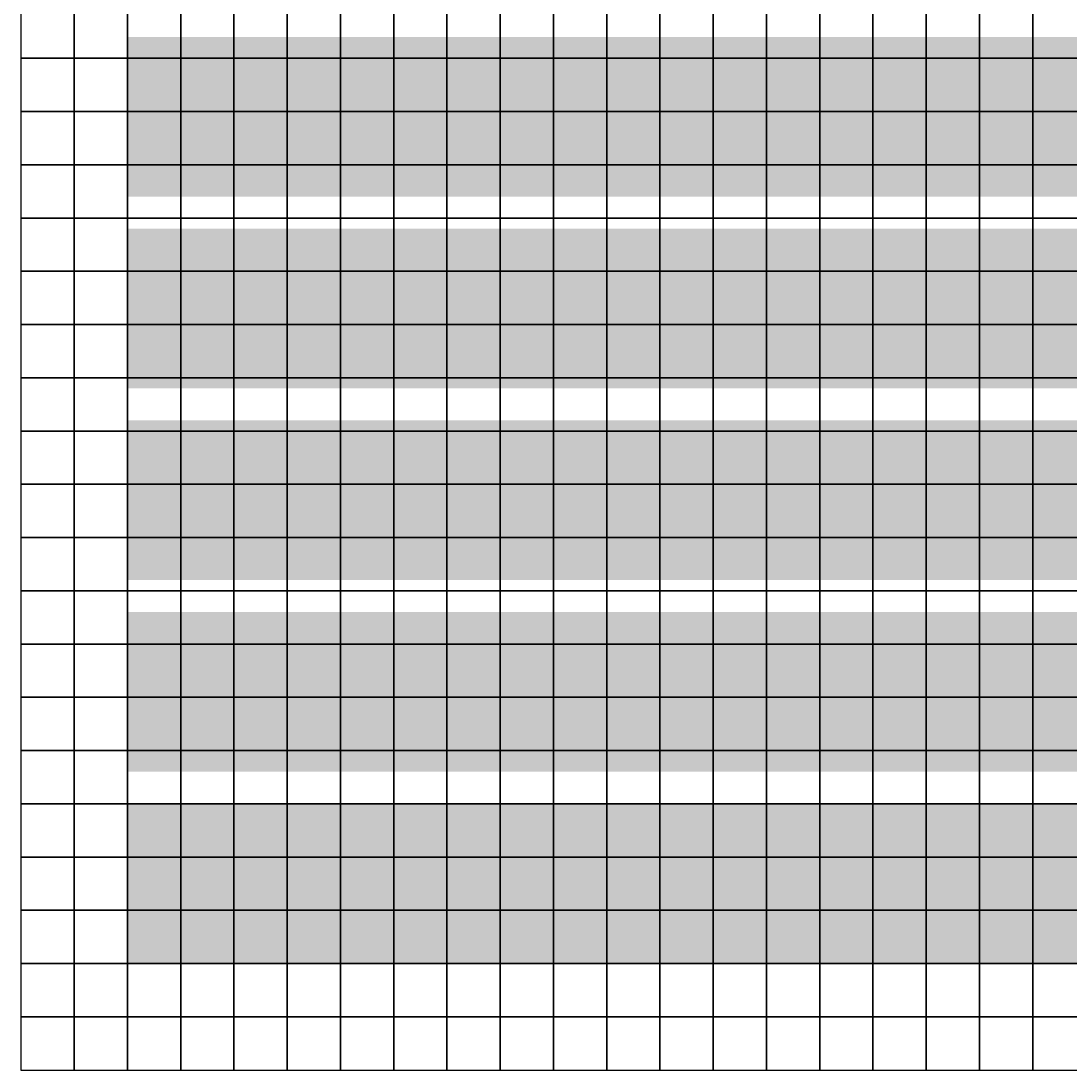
# Model space of a CAD drawing. Header units: metres. Extents: x 0 to 400, y 0 to 400.
# Drawn here: x 0 to 197, y 0 to 197 of the extents above; entities that cross this region are included whole.
import ezdxf

# ---------------------------------------------------------------- set-up
doc = ezdxf.new("R2010")
doc.units = ezdxf.units.M

msp = doc.modelspace()

# ---------------------------------------------------------------- linework, layer by layer
at = {"layer": 'F0', "color": 1}
for points in [[(38, 164), (68, 164), (38, 194), (68, 194)], [(164, 164), (194, 164), (164, 194), (194, 194)], [(128, 128), (158, 128), (128, 158), (158, 158)], [(92, 92), (122, 92), (92, 122), (122, 122)], [(56, 56), (86, 56), (56, 86), (86, 86)], [(182, 56), (212, 56), (182, 86), (212, 86)], [(20, 20), (50, 20), (20, 50), (50, 50)], [(146, 20), (176, 20), (146, 50), (176, 50)]]:
    msp.add_solid(points, dxfattribs=at)
at = {"layer": 'F1', "color": 2}
for points in [[(128, 164), (158, 164), (128, 194), (158, 194)], [(92, 128), (122, 128), (92, 158), (122, 158)], [(56, 92), (86, 92), (56, 122), (86, 122)], [(182, 92), (212, 92), (182, 122), (212, 122)], [(20, 56), (50, 56), (20, 86), (50, 86)], [(146, 56), (176, 56), (146, 86), (176, 86)], [(110, 20), (140, 20), (110, 50), (140, 50)]]:
    msp.add_solid(points, dxfattribs=at)
at = {"layer": 'F2', "color": 3}
for points in [[(92, 164), (122, 164), (92, 194), (122, 194)], [(56, 128), (86, 128), (56, 158), (86, 158)], [(182, 128), (212, 128), (182, 158), (212, 158)], [(20, 92), (50, 92), (20, 122), (50, 122)], [(146, 92), (176, 92), (146, 122), (176, 122)], [(110, 56), (140, 56), (110, 86), (140, 86)], [(74, 20), (104, 20), (74, 50), (104, 50)]]:
    msp.add_solid(points, dxfattribs=at)
at = {"layer": 'F3', "color": 4}
for points in [[(56, 164), (86, 164), (56, 194), (86, 194)], [(182, 164), (212, 164), (182, 194), (212, 194)], [(20, 128), (50, 128), (20, 158), (50, 158)], [(146, 128), (176, 128), (146, 158), (176, 158)], [(110, 92), (140, 92), (110, 122), (140, 122)], [(74, 56), (104, 56), (74, 86), (104, 86)], [(38, 20), (68, 20), (38, 50), (68, 50)], [(164, 20), (194, 20), (164, 50), (194, 50)]]:
    msp.add_solid(points, dxfattribs=at)
at = {"layer": 'F4', "color": 5}
for points in [[(20, 164), (50, 164), (20, 194), (50, 194)], [(146, 164), (176, 164), (146, 194), (176, 194)], [(110, 128), (140, 128), (110, 158), (140, 158)], [(74, 92), (104, 92), (74, 122), (104, 122)], [(38, 56), (68, 56), (38, 86), (68, 86)], [(164, 56), (194, 56), (164, 86), (194, 86)], [(128, 20), (158, 20), (128, 50), (158, 50)]]:
    msp.add_solid(points, dxfattribs=at)
at = {"layer": 'F5', "color": 6}
for points in [[(110, 164), (140, 164), (110, 194), (140, 194)], [(74, 128), (104, 128), (74, 158), (104, 158)], [(38, 92), (68, 92), (38, 122), (68, 122)], [(164, 92), (194, 92), (164, 122), (194, 122)], [(128, 56), (158, 56), (128, 86), (158, 86)], [(92, 20), (122, 20), (92, 50), (122, 50)]]:
    msp.add_solid(points, dxfattribs=at)
at = {"layer": 'F6', "color": 7}
for points in [[(74, 164), (104, 164), (74, 194), (104, 194)], [(38, 128), (68, 128), (38, 158), (68, 158)], [(164, 128), (194, 128), (164, 158), (194, 158)], [(128, 92), (158, 92), (128, 122), (158, 122)], [(92, 56), (122, 56), (92, 86), (122, 86)], [(56, 20), (86, 20), (56, 50), (86, 50)], [(182, 20), (212, 20), (182, 50), (212, 50)]]:
    msp.add_solid(points, dxfattribs=at)
at = {"layer": 'SURF'}
for points in [[(0, 190, 0.02), (10, 190, 0.04), (10, 200, 0.04), (0, 200, 0.02)], [(10, 190, 0.04), (20, 190, 0.09), (20, 200, 0.09), (10, 200, 0.04)], [(20, 190, 0.09), (30, 190, 0.18), (30, 200, 0.19), (20, 200, 0.09)], [(30, 190, 0.18), (40, 190, 0.35), (40, 200, 0.36), (30, 200, 0.19)], [(40, 190, 0.35), (50, 190, 0.65), (50, 200, 0.67), (40, 200, 0.36)], [(50, 190, 0.65), (60, 190, 1.17), (60, 200, 1.19), (50, 200, 0.67)], [(60, 190, 1.17), (70, 190, 2), (70, 200, 2.04), (60, 200, 1.19)], [(70, 190, 2), (80, 190, 3.3), (80, 200, 3.37), (70, 200, 2.04)], [(80, 190, 3.3), (90, 190, 5.23), (90, 200, 5.34), (80, 200, 3.37)], [(90, 190, 5.23), (100, 190, 7.96), (100, 200, 8.12), (90, 200, 5.34)], [(100, 190, 7.96), (110, 190, 11.64), (110, 200, 11.87), (100, 200, 8.12)], [(110, 190, 11.64), (120, 190, 16.35), (120, 200, 16.68), (110, 200, 11.87)], [(120, 190, 16.35), (130, 190, 22.07), (130, 200, 22.52), (120, 200, 16.68)], [(130, 190, 22.07), (140, 190, 28.63), (140, 200, 29.21), (130, 200, 22.52)], [(140, 190, 28.63), (150, 190, 35.67), (150, 200, 36.39), (140, 200, 29.21)], [(150, 190, 35.67), (160, 190, 42.71), (160, 200, 43.57), (150, 200, 36.39)], [(160, 190, 42.71), (170, 190, 49.12), (170, 200, 50.12), (160, 200, 43.57)], [(170, 190, 49.12), (180, 190, 54.29), (180, 200, 55.39), (170, 200, 50.12)], [(180, 190, 54.29), (190, 190, 57.65), (190, 200, 58.81), (180, 200, 55.39)], [(190, 190, 57.65), (200, 190, 58.81), (200, 200, 60), (190, 200, 58.81)], [(0, 180, 0.02), (10, 180, 0.04), (10, 190, 0.04), (0, 190, 0.02)], [(10, 180, 0.04), (20, 180, 0.08), (20, 190, 0.09), (10, 190, 0.04)], [(20, 180, 0.08), (30, 180, 0.17), (30, 190, 0.18), (20, 190, 0.09)], [(30, 180, 0.17), (40, 180, 0.33), (40, 190, 0.35), (30, 190, 0.18)], [(40, 180, 0.33), (50, 180, 0.62), (50, 190, 0.65), (40, 190, 0.35)], [(50, 180, 0.62), (60, 180, 1.1), (60, 190, 1.17), (50, 190, 0.65)], [(60, 180, 1.1), (70, 180, 1.89), (70, 190, 2), (60, 190, 1.17)], [(70, 180, 1.89), (80, 180, 3.11), (80, 190, 3.3), (70, 190, 2)], [(80, 180, 3.11), (90, 180, 4.93), (90, 190, 5.23), (80, 190, 3.3)], [(90, 180, 4.93), (100, 180, 7.5), (100, 190, 7.96), (90, 190, 5.23)], [(100, 180, 7.5), (110, 180, 10.96), (110, 190, 11.64), (100, 190, 7.96)], [(110, 180, 10.96), (120, 180, 15.4), (120, 190, 16.35), (110, 190, 11.64)], [(120, 180, 15.4), (130, 180, 20.79), (130, 190, 22.07), (120, 190, 16.35)], [(130, 180, 20.79), (140, 180, 26.96), (140, 190, 28.63), (130, 190, 22.07)], [(140, 180, 26.96), (150, 180, 33.59), (150, 190, 35.67), (140, 190, 28.63)], [(150, 180, 33.59), (160, 180, 40.22), (160, 190, 42.71), (150, 190, 35.67)], [(160, 180, 40.22), (170, 180, 46.26), (170, 190, 49.12), (160, 190, 42.71)], [(170, 180, 46.26), (180, 180, 51.13), (180, 190, 54.29), (170, 190, 49.12)], [(180, 180, 51.13), (190, 180, 54.29), (190, 190, 57.65), (180, 190, 54.29)], [(190, 180, 54.29), (200, 180, 55.39), (200, 190, 58.81), (190, 190, 57.65)], [(0, 170, 0.02), (10, 170, 0.04), (10, 180, 0.04), (0, 180, 0.02)], [(10, 170, 0.04), (20, 170, 0.08), (20, 180, 0.08), (10, 180, 0.04)], [(20, 170, 0.08), (30, 170, 0.15), (30, 180, 0.17), (20, 180, 0.08)], [(30, 170, 0.15), (40, 170, 0.3), (40, 180, 0.33), (30, 180, 0.17)], [(40, 170, 0.3), (50, 170, 0.56), (50, 180, 0.62), (40, 180, 0.33)], [(50, 170, 0.56), (60, 170, 0.99), (60, 180, 1.1), (50, 180, 0.62)], [(60, 170, 0.99), (70, 170, 1.71), (70, 180, 1.89), (60, 180, 1.1)], [(70, 170, 1.71), (80, 170, 2.81), (80, 180, 3.11), (70, 180, 1.89)], [(80, 170, 2.81), (90, 170, 4.46), (90, 180, 4.93), (80, 180, 3.11)], [(90, 170, 4.46), (100, 170, 6.78), (100, 180, 7.5), (90, 180, 4.93)], [(100, 170, 6.78), (110, 170, 9.92), (110, 180, 10.96), (100, 180, 7.5)], [(110, 170, 9.92), (120, 170, 13.93), (120, 180, 15.4), (110, 180, 10.96)], [(120, 170, 13.93), (130, 170, 18.81), (130, 180, 20.79), (120, 180, 15.4)], [(130, 170, 18.81), (140, 170, 24.39), (140, 180, 26.96), (130, 180, 20.79)], [(140, 170, 24.39), (150, 170, 30.4), (150, 180, 33.59), (140, 180, 26.96)], [(150, 170, 30.4), (160, 170, 36.39), (160, 180, 40.22), (150, 180, 33.59)], [(160, 170, 36.39), (170, 170, 41.86), (170, 180, 46.26), (160, 180, 40.22)], [(170, 170, 41.86), (180, 170, 46.26), (180, 180, 51.13), (170, 180, 46.26)], [(180, 170, 46.26), (190, 170, 49.12), (190, 180, 54.29), (180, 180, 51.13)], [(190, 170, 49.12), (200, 170, 50.12), (200, 180, 55.39), (190, 180, 54.29)], [(0, 160, 0.01), (10, 160, 0.03), (10, 170, 0.04), (0, 170, 0.02)], [(10, 160, 0.03), (20, 160, 0.07), (20, 170, 0.08), (10, 170, 0.04)], [(20, 160, 0.07), (30, 160, 0.13), (30, 170, 0.15), (20, 170, 0.08)], [(30, 160, 0.13), (40, 160, 0.26), (40, 170, 0.3), (30, 170, 0.15)], [(40, 160, 0.26), (50, 160, 0.48), (50, 170, 0.56), (40, 170, 0.3)], [(50, 160, 0.48), (60, 160, 0.86), (60, 170, 0.99), (50, 170, 0.56)], [(60, 160, 0.86), (70, 160, 1.48), (70, 170, 1.71), (60, 170, 0.99)], [(70, 160, 1.48), (80, 160, 2.45), (80, 170, 2.81), (70, 170, 1.71)], [(80, 160, 2.45), (90, 160, 3.87), (90, 170, 4.46), (80, 170, 2.81)], [(90, 160, 3.87), (100, 160, 5.9), (100, 170, 6.78), (90, 170, 4.46)], [(100, 160, 5.9), (110, 160, 8.62), (110, 170, 9.92), (100, 170, 6.78)], [(110, 160, 8.62), (120, 160, 12.11), (120, 170, 13.93), (110, 170, 9.92)], [(120, 160, 12.11), (130, 160, 16.35), (130, 170, 18.81), (120, 170, 13.93)], [(130, 160, 16.35), (140, 160, 21.21), (140, 170, 24.39), (130, 170, 18.81)], [(140, 160, 21.21), (150, 160, 26.43), (150, 170, 30.4), (140, 170, 24.39)], [(150, 160, 26.43), (160, 160, 31.64), (160, 170, 36.39), (150, 170, 30.4)], [(160, 160, 31.64), (170, 160, 36.39), (170, 170, 41.86), (160, 170, 36.39)], [(170, 160, 36.39), (180, 160, 40.22), (180, 170, 46.26), (170, 170, 41.86)], [(180, 160, 40.22), (190, 160, 42.71), (190, 170, 49.12), (180, 170, 46.26)], [(190, 160, 42.71), (200, 160, 43.57), (200, 170, 50.12), (190, 170, 49.12)], [(0, 150, 0.01), (10, 150, 0.03), (10, 160, 0.03), (0, 160, 0.01)], [(10, 150, 0.03), (20, 150, 0.06), (20, 160, 0.07), (10, 160, 0.03)], [(20, 150, 0.06), (30, 150, 0.11), (30, 160, 0.13), (20, 160, 0.07)], [(30, 150, 0.11), (40, 150, 0.22), (40, 160, 0.26), (30, 160, 0.13)], [(40, 150, 0.22), (50, 150, 0.4), (50, 160, 0.48), (40, 160, 0.26)], [(50, 150, 0.4), (60, 150, 0.72), (60, 160, 0.86), (50, 160, 0.48)], [(60, 150, 0.72), (70, 150, 1.24), (70, 160, 1.48), (60, 160, 0.86)], [(70, 150, 1.24), (80, 150, 2.04), (80, 160, 2.45), (70, 160, 1.48)], [(80, 150, 2.04), (90, 150, 3.24), (90, 160, 3.87), (80, 160, 2.45)], [(90, 150, 3.24), (100, 150, 4.93), (100, 160, 5.9), (90, 160, 3.87)], [(100, 150, 4.93), (110, 150, 7.2), (110, 160, 8.62), (100, 160, 5.9)], [(110, 150, 7.2), (120, 150, 10.12), (120, 160, 12.11), (110, 160, 8.62)], [(120, 150, 10.12), (130, 150, 13.66), (130, 160, 16.35), (120, 160, 12.11)], [(130, 150, 13.66), (140, 150, 17.71), (140, 160, 21.21), (130, 160, 16.35)], [(140, 150, 17.71), (150, 150, 22.07), (150, 160, 26.43), (140, 160, 21.21)], [(150, 150, 22.07), (160, 150, 26.43), (160, 160, 31.64), (150, 160, 26.43)], [(160, 150, 26.43), (170, 150, 30.4), (170, 160, 36.39), (160, 160, 31.64)], [(170, 150, 30.4), (180, 150, 33.59), (180, 160, 40.22), (170, 160, 36.39)], [(180, 150, 33.59), (190, 150, 35.67), (190, 160, 42.71), (180, 160, 40.22)], [(190, 150, 35.67), (200, 150, 36.39), (200, 160, 43.57), (190, 160, 42.71)], [(0, 140, 0.01), (10, 140, 0.02), (10, 150, 0.03), (0, 150, 0.01)], [(10, 140, 0.02), (20, 140, 0.04), (20, 150, 0.06), (10, 150, 0.03)], [(20, 140, 0.04), (30, 140, 0.09), (30, 150, 0.11), (20, 150, 0.06)], [(30, 140, 0.09), (40, 140, 0.17), (40, 150, 0.22), (30, 150, 0.11)], [(40, 140, 0.17), (50, 140, 0.32), (50, 150, 0.4), (40, 150, 0.22)], [(50, 140, 0.32), (60, 140, 0.58), (60, 150, 0.72), (50, 150, 0.4)], [(60, 140, 0.58), (70, 140, 0.99), (70, 150, 1.24), (60, 150, 0.72)], [(70, 140, 0.99), (80, 140, 1.64), (80, 150, 2.04), (70, 150, 1.24)], [(80, 140, 1.64), (90, 140, 2.6), (90, 150, 3.24), (80, 150, 2.04)], [(90, 140, 2.6), (100, 140, 3.95), (100, 150, 4.93), (90, 150, 3.24)], [(100, 140, 3.95), (110, 140, 5.78), (110, 150, 7.2), (100, 150, 4.93)], [(110, 140, 5.78), (120, 140, 8.12), (120, 150, 10.12), (110, 150, 7.2)], [(120, 140, 8.12), (130, 140, 10.96), (130, 150, 13.66), (120, 150, 10.12)], [(130, 140, 10.96), (140, 140, 14.22), (140, 150, 17.71), (130, 150, 13.66)], [(140, 140, 14.22), (150, 140, 17.71), (150, 150, 22.07), (140, 150, 17.71)], [(150, 140, 17.71), (160, 140, 21.21), (160, 150, 26.43), (150, 150, 22.07)], [(160, 140, 21.21), (170, 140, 24.39), (170, 150, 30.4), (160, 150, 26.43)], [(170, 140, 24.39), (180, 140, 26.96), (180, 150, 33.59), (170, 150, 30.4)], [(180, 140, 26.96), (190, 140, 28.63), (190, 150, 35.67), (180, 150, 33.59)], [(190, 140, 28.63), (200, 140, 29.21), (200, 150, 36.39), (190, 150, 35.67)], [(0, 130, 0.01), (10, 130, 0.02), (10, 140, 0.02), (0, 140, 0.01)], [(10, 130, 0.02), (20, 130, 0.03), (20, 140, 0.04), (10, 140, 0.02)], [(20, 130, 0.03), (30, 130, 0.07), (30, 140, 0.09), (20, 140, 0.04)], [(30, 130, 0.07), (40, 130, 0.13), (40, 140, 0.17), (30, 140, 0.09)], [(40, 130, 0.13), (50, 130, 0.25), (50, 140, 0.32), (40, 140, 0.17)], [(50, 130, 0.25), (60, 130, 0.45), (60, 140, 0.58), (50, 140, 0.32)], [(60, 130, 0.45), (70, 130, 0.77), (70, 140, 0.99), (60, 140, 0.58)], [(70, 130, 0.77), (80, 130, 1.26), (80, 140, 1.64), (70, 140, 0.99)], [(80, 130, 1.26), (90, 130, 2), (90, 140, 2.6), (80, 140, 1.64)], [(90, 130, 2), (100, 130, 3.05), (100, 140, 3.95), (90, 140, 2.6)], [(100, 130, 3.05), (110, 130, 4.46), (110, 140, 5.78), (100, 140, 3.95)], [(110, 130, 4.46), (120, 130, 6.26), (120, 140, 8.12), (110, 140, 5.78)], [(120, 130, 6.26), (130, 130, 8.45), (130, 140, 10.96), (120, 140, 8.12)], [(130, 130, 8.45), (140, 130, 10.96), (140, 140, 14.22), (130, 140, 10.96)], [(140, 130, 10.96), (150, 130, 13.66), (150, 140, 17.71), (140, 140, 14.22)], [(150, 130, 13.66), (160, 130, 16.35), (160, 140, 21.21), (150, 140, 17.71)], [(160, 130, 16.35), (170, 130, 18.81), (170, 140, 24.39), (160, 140, 21.21)], [(170, 130, 18.81), (180, 130, 20.79), (180, 140, 26.96), (170, 140, 24.39)], [(180, 130, 20.79), (190, 130, 22.07), (190, 140, 28.63), (180, 140, 26.96)], [(190, 130, 22.07), (200, 130, 22.52), (200, 140, 29.21), (190, 140, 28.63)], [(0, 120, 0.01), (10, 120, 0.01), (10, 130, 0.02), (0, 130, 0.01)], [(10, 120, 0.01), (20, 120, 0.03), (20, 130, 0.03), (10, 130, 0.02)], [(20, 120, 0.03), (30, 120, 0.05), (30, 130, 0.07), (20, 130, 0.03)], [(30, 120, 0.05), (40, 120, 0.1), (40, 130, 0.13), (30, 130, 0.07)], [(40, 120, 0.1), (50, 120, 0.19), (50, 130, 0.25), (40, 130, 0.13)], [(50, 120, 0.19), (60, 120, 0.33), (60, 130, 0.45), (50, 130, 0.25)], [(60, 120, 0.33), (70, 120, 0.57), (70, 130, 0.77), (60, 130, 0.45)], [(70, 120, 0.57), (80, 120, 0.94), (80, 130, 1.26), (70, 130, 0.77)], [(80, 120, 0.94), (90, 120, 1.48), (90, 130, 2), (80, 130, 1.26)], [(90, 120, 1.48), (100, 120, 2.26), (100, 130, 3.05), (90, 130, 2)], [(100, 120, 2.26), (110, 120, 3.3), (110, 130, 4.46), (100, 130, 3.05)], [(110, 120, 3.3), (120, 120, 4.64), (120, 130, 6.26), (110, 130, 4.46)], [(120, 120, 4.64), (130, 120, 6.26), (130, 130, 8.45), (120, 130, 6.26)], [(130, 120, 6.26), (140, 120, 8.12), (140, 130, 10.96), (130, 130, 8.45)], [(140, 120, 8.12), (150, 120, 10.12), (150, 130, 13.66), (140, 130, 10.96)], [(150, 120, 10.12), (160, 120, 12.11), (160, 130, 16.35), (150, 130, 13.66)], [(160, 120, 12.11), (170, 120, 13.93), (170, 130, 18.81), (160, 130, 16.35)], [(170, 120, 13.93), (180, 120, 15.4), (180, 130, 20.79), (170, 130, 18.81)], [(180, 120, 15.4), (190, 120, 16.35), (190, 130, 22.07), (180, 130, 20.79)], [(190, 120, 16.35), (200, 120, 16.68), (200, 130, 22.52), (190, 130, 22.07)], [(0, 110, 0), (10, 110, 0.01), (10, 120, 0.01), (0, 120, 0.01)], [(10, 110, 0.01), (20, 110, 0.02), (20, 120, 0.03), (10, 120, 0.01)], [(20, 110, 0.02), (30, 110, 0.04), (30, 120, 0.05), (20, 120, 0.03)], [(30, 110, 0.04), (40, 110, 0.07), (40, 120, 0.1), (30, 120, 0.05)], [(40, 110, 0.07), (50, 110, 0.13), (50, 120, 0.19), (40, 120, 0.1)], [(50, 110, 0.13), (60, 110, 0.24), (60, 120, 0.33), (50, 120, 0.19)], [(60, 110, 0.24), (70, 110, 0.4), (70, 120, 0.57), (60, 120, 0.33)], [(70, 110, 0.4), (80, 110, 0.67), (80, 120, 0.94), (70, 120, 0.57)], [(80, 110, 0.67), (90, 110, 1.06), (90, 120, 1.48), (80, 120, 0.94)], [(90, 110, 1.06), (100, 110, 1.61), (100, 120, 2.26), (90, 120, 1.48)], [(100, 110, 1.61), (110, 110, 2.35), (110, 120, 3.3), (100, 120, 2.26)], [(110, 110, 2.35), (120, 110, 3.3), (120, 120, 4.64), (110, 120, 3.3)], [(120, 110, 3.3), (130, 110, 4.46), (130, 120, 6.26), (120, 120, 4.64)], [(130, 110, 4.46), (140, 110, 5.78), (140, 120, 8.12), (130, 120, 6.26)], [(140, 110, 5.78), (150, 110, 7.2), (150, 120, 10.12), (140, 120, 8.12)], [(150, 110, 7.2), (160, 110, 8.62), (160, 120, 12.11), (150, 120, 10.12)], [(160, 110, 8.62), (170, 110, 9.92), (170, 120, 13.93), (160, 120, 12.11)], [(170, 110, 9.92), (180, 110, 10.96), (180, 120, 15.4), (170, 120, 13.93)], [(180, 110, 10.96), (190, 110, 11.64), (190, 120, 16.35), (180, 120, 15.4)], [(190, 110, 11.64), (200, 110, 11.87), (200, 120, 16.68), (190, 120, 16.35)], [(0, 100, 0), (10, 100, 0.01), (10, 110, 0.01), (0, 110, 0)], [(10, 100, 0.01), (20, 100, 0.01), (20, 110, 0.02), (10, 110, 0.01)], [(20, 100, 0.01), (30, 100, 0.03), (30, 110, 0.04), (20, 110, 0.02)], [(30, 100, 0.03), (40, 100, 0.05), (40, 110, 0.07), (30, 110, 0.04)], [(40, 100, 0.05), (50, 100, 0.09), (50, 110, 0.13), (40, 110, 0.07)], [(50, 100, 0.09), (60, 100, 0.16), (60, 110, 0.24), (50, 110, 0.13)], [(60, 100, 0.16), (70, 100, 0.28), (70, 110, 0.4), (60, 110, 0.24)], [(70, 100, 0.28), (80, 100, 0.46), (80, 110, 0.67), (70, 110, 0.4)], [(80, 100, 0.46), (90, 100, 0.72), (90, 110, 1.06), (80, 110, 0.67)], [(90, 100, 0.72), (100, 100, 1.1), (100, 110, 1.61), (90, 110, 1.06)], [(100, 100, 1.1), (110, 100, 1.61), (110, 110, 2.35), (100, 110, 1.61)], [(110, 100, 1.61), (120, 100, 2.26), (120, 110, 3.3), (110, 110, 2.35)], [(120, 100, 2.26), (130, 100, 3.05), (130, 110, 4.46), (120, 110, 3.3)], [(130, 100, 3.05), (140, 100, 3.95), (140, 110, 5.78), (130, 110, 4.46)], [(140, 100, 3.95), (150, 100, 4.93), (150, 110, 7.2), (140, 110, 5.78)], [(150, 100, 4.93), (160, 100, 5.9), (160, 110, 8.62), (150, 110, 7.2)], [(160, 100, 5.9), (170, 100, 6.78), (170, 110, 9.92), (160, 110, 8.62)], [(170, 100, 6.78), (180, 100, 7.5), (180, 110, 10.96), (170, 110, 9.92)], [(180, 100, 7.5), (190, 100, 7.96), (190, 110, 11.64), (180, 110, 10.96)], [(190, 100, 7.96), (200, 100, 8.12), (200, 110, 11.87), (190, 110, 11.64)], [(0, 90, 0), (10, 90, 0), (10, 100, 0.01), (0, 100, 0)], [(10, 90, 0), (20, 90, 0.01), (20, 100, 0.01), (10, 100, 0.01)], [(20, 90, 0.01), (30, 90, 0.02), (30, 100, 0.03), (20, 100, 0.01)], [(30, 90, 0.02), (40, 90, 0.03), (40, 100, 0.05), (30, 100, 0.03)], [(40, 90, 0.03), (50, 90, 0.06), (50, 100, 0.09), (40, 100, 0.05)], [(50, 90, 0.06), (60, 90, 0.11), (60, 100, 0.16), (50, 100, 0.09)], [(60, 90, 0.11), (70, 90, 0.18), (70, 100, 0.28), (60, 100, 0.16)], [(70, 90, 0.18), (80, 90, 0.3), (80, 100, 0.46), (70, 100, 0.28)], [(80, 90, 0.3), (90, 90, 0.47), (90, 100, 0.72), (80, 100, 0.46)], [(90, 90, 0.47), (100, 90, 0.72), (100, 100, 1.1), (90, 100, 0.72)], [(100, 90, 0.72), (110, 90, 1.06), (110, 100, 1.61), (100, 100, 1.1)], [(110, 90, 1.06), (120, 90, 1.48), (120, 100, 2.26), (110, 100, 1.61)], [(120, 90, 1.48), (130, 90, 2), (130, 100, 3.05), (120, 100, 2.26)], [(130, 90, 2), (140, 90, 2.6), (140, 100, 3.95), (130, 100, 3.05)], [(140, 90, 2.6), (150, 90, 3.24), (150, 100, 4.93), (140, 100, 3.95)], [(150, 90, 3.24), (160, 90, 3.87), (160, 100, 5.9), (150, 100, 4.93)], [(160, 90, 3.87), (170, 90, 4.46), (170, 100, 6.78), (160, 100, 5.9)], [(170, 90, 4.46), (180, 90, 4.93), (180, 100, 7.5), (170, 100, 6.78)], [(180, 90, 4.93), (190, 90, 5.23), (190, 100, 7.96), (180, 100, 7.5)], [(190, 90, 5.23), (200, 90, 5.34), (200, 100, 8.12), (190, 100, 7.96)], [(0, 80, 0), (10, 80, 0), (10, 90, 0), (0, 90, 0)], [(10, 80, 0), (20, 80, 0.01), (20, 90, 0.01), (10, 90, 0)], [(20, 80, 0.01), (30, 80, 0.01), (30, 90, 0.02), (20, 90, 0.01)], [(30, 80, 0.01), (40, 80, 0.02), (40, 90, 0.03), (30, 90, 0.02)], [(40, 80, 0.02), (50, 80, 0.04), (50, 90, 0.06), (40, 90, 0.03)], [(50, 80, 0.04), (60, 80, 0.07), (60, 90, 0.11), (50, 90, 0.06)], [(60, 80, 0.07), (70, 80, 0.11), (70, 90, 0.18), (60, 90, 0.11)], [(70, 80, 0.11), (80, 80, 0.19), (80, 90, 0.3), (70, 90, 0.18)], [(80, 80, 0.19), (90, 80, 0.3), (90, 90, 0.47), (80, 90, 0.3)], [(90, 80, 0.3), (100, 80, 0.46), (100, 90, 0.72), (90, 90, 0.47)], [(100, 80, 0.46), (110, 80, 0.67), (110, 90, 1.06), (100, 90, 0.72)], [(110, 80, 0.67), (120, 80, 0.94), (120, 90, 1.48), (110, 90, 1.06)], [(120, 80, 0.94), (130, 80, 1.26), (130, 90, 2), (120, 90, 1.48)], [(130, 80, 1.26), (140, 80, 1.64), (140, 90, 2.6), (130, 90, 2)], [(140, 80, 1.64), (150, 80, 2.04), (150, 90, 3.24), (140, 90, 2.6)], [(150, 80, 2.04), (160, 80, 2.45), (160, 90, 3.87), (150, 90, 3.24)], [(160, 80, 2.45), (170, 80, 2.81), (170, 90, 4.46), (160, 90, 3.87)], [(170, 80, 2.81), (180, 80, 3.11), (180, 90, 4.93), (170, 90, 4.46)], [(180, 80, 3.11), (190, 80, 3.3), (190, 90, 5.23), (180, 90, 4.93)], [(190, 80, 3.3), (200, 80, 3.37), (200, 90, 5.34), (190, 90, 5.23)], [(0, 70, 0), (10, 70, 0), (10, 80, 0), (0, 80, 0)], [(10, 70, 0), (20, 70, 0), (20, 80, 0.01), (10, 80, 0)], [(20, 70, 0), (30, 70, 0.01), (30, 80, 0.01), (20, 80, 0.01)], [(30, 70, 0.01), (40, 70, 0.01), (40, 80, 0.02), (30, 80, 0.01)], [(40, 70, 0.01), (50, 70, 0.02), (50, 80, 0.04), (40, 80, 0.02)], [(50, 70, 0.02), (60, 70, 0.04), (60, 80, 0.07), (50, 80, 0.04)], [(60, 70, 0.04), (70, 70, 0.07), (70, 80, 0.11), (60, 80, 0.07)], [(70, 70, 0.07), (80, 70, 0.11), (80, 80, 0.19), (70, 80, 0.11)], [(80, 70, 0.11), (90, 70, 0.18), (90, 80, 0.3), (80, 80, 0.19)], [(90, 70, 0.18), (100, 70, 0.28), (100, 80, 0.46), (90, 80, 0.3)], [(100, 70, 0.28), (110, 70, 0.4), (110, 80, 0.67), (100, 80, 0.46)], [(110, 70, 0.4), (120, 70, 0.57), (120, 80, 0.94), (110, 80, 0.67)], [(120, 70, 0.57), (130, 70, 0.77), (130, 80, 1.26), (120, 80, 0.94)], [(130, 70, 0.77), (140, 70, 0.99), (140, 80, 1.64), (130, 80, 1.26)], [(140, 70, 0.99), (150, 70, 1.24), (150, 80, 2.04), (140, 80, 1.64)], [(150, 70, 1.24), (160, 70, 1.48), (160, 80, 2.45), (150, 80, 2.04)], [(160, 70, 1.48), (170, 70, 1.71), (170, 80, 2.81), (160, 80, 2.45)], [(170, 70, 1.71), (180, 70, 1.89), (180, 80, 3.11), (170, 80, 2.81)], [(180, 70, 1.89), (190, 70, 2), (190, 80, 3.3), (180, 80, 3.11)], [(190, 70, 2), (200, 70, 2.04), (200, 80, 3.37), (190, 80, 3.3)], [(0, 60, 0), (10, 60, 0), (10, 70, 0), (0, 70, 0)], [(10, 60, 0), (20, 60, 0), (20, 70, 0), (10, 70, 0)], [(20, 60, 0), (30, 60, 0), (30, 70, 0.01), (20, 70, 0)], [(30, 60, 0), (40, 60, 0.01), (40, 70, 0.01), (30, 70, 0.01)], [(40, 60, 0.01), (50, 60, 0.01), (50, 70, 0.02), (40, 70, 0.01)], [(50, 60, 0.01), (60, 60, 0.02), (60, 70, 0.04), (50, 70, 0.02)], [(60, 60, 0.02), (70, 60, 0.04), (70, 70, 0.07), (60, 70, 0.04)], [(70, 60, 0.04), (80, 60, 0.07), (80, 70, 0.11), (70, 70, 0.07)], [(80, 60, 0.07), (90, 60, 0.11), (90, 70, 0.18), (80, 70, 0.11)], [(90, 60, 0.11), (100, 60, 0.16), (100, 70, 0.28), (90, 70, 0.18)], [(100, 60, 0.16), (110, 60, 0.24), (110, 70, 0.4), (100, 70, 0.28)], [(110, 60, 0.24), (120, 60, 0.33), (120, 70, 0.57), (110, 70, 0.4)], [(120, 60, 0.33), (130, 60, 0.45), (130, 70, 0.77), (120, 70, 0.57)], [(130, 60, 0.45), (140, 60, 0.58), (140, 70, 0.99), (130, 70, 0.77)], [(140, 60, 0.58), (150, 60, 0.72), (150, 70, 1.24), (140, 70, 0.99)], [(150, 60, 0.72), (160, 60, 0.86), (160, 70, 1.48), (150, 70, 1.24)], [(160, 60, 0.86), (170, 60, 0.99), (170, 70, 1.71), (160, 70, 1.48)], [(170, 60, 0.99), (180, 60, 1.1), (180, 70, 1.89), (170, 70, 1.71)], [(180, 60, 1.1), (190, 60, 1.17), (190, 70, 2), (180, 70, 1.89)], [(190, 60, 1.17), (200, 60, 1.19), (200, 70, 2.04), (190, 70, 2)], [(0, 50, 0), (10, 50, 0), (10, 60, 0), (0, 60, 0)], [(10, 50, 0), (20, 50, 0), (20, 60, 0), (10, 60, 0)], [(20, 50, 0), (30, 50, 0), (30, 60, 0), (20, 60, 0)], [(30, 50, 0), (40, 50, 0), (40, 60, 0.01), (30, 60, 0)], [(40, 50, 0), (50, 50, 0.01), (50, 60, 0.01), (40, 60, 0.01)], [(50, 50, 0.01), (60, 50, 0.01), (60, 60, 0.02), (50, 60, 0.01)], [(60, 50, 0.01), (70, 50, 0.02), (70, 60, 0.04), (60, 60, 0.02)], [(70, 50, 0.02), (80, 50, 0.04), (80, 60, 0.07), (70, 60, 0.04)], [(80, 50, 0.04), (90, 50, 0.06), (90, 60, 0.11), (80, 60, 0.07)], [(90, 50, 0.06), (100, 50, 0.09), (100, 60, 0.16), (90, 60, 0.11)], [(100, 50, 0.09), (110, 50, 0.13), (110, 60, 0.24), (100, 60, 0.16)], [(110, 50, 0.13), (120, 50, 0.19), (120, 60, 0.33), (110, 60, 0.24)], [(120, 50, 0.19), (130, 50, 0.25), (130, 60, 0.45), (120, 60, 0.33)], [(130, 50, 0.25), (140, 50, 0.32), (140, 60, 0.58), (130, 60, 0.45)], [(140, 50, 0.32), (150, 50, 0.4), (150, 60, 0.72), (140, 60, 0.58)], [(150, 50, 0.4), (160, 50, 0.48), (160, 60, 0.86), (150, 60, 0.72)], [(160, 50, 0.48), (170, 50, 0.56), (170, 60, 0.99), (160, 60, 0.86)], [(170, 50, 0.56), (180, 50, 0.62), (180, 60, 1.1), (170, 60, 0.99)], [(180, 50, 0.62), (190, 50, 0.65), (190, 60, 1.17), (180, 60, 1.1)], [(190, 50, 0.65), (200, 50, 0.67), (200, 60, 1.19), (190, 60, 1.17)], [(0, 40, 0), (10, 40, 0), (10, 50, 0), (0, 50, 0)], [(10, 40, 0), (20, 40, 0), (20, 50, 0), (10, 50, 0)], [(20, 40, 0), (30, 40, 0), (30, 50, 0), (20, 50, 0)], [(30, 40, 0), (40, 40, 0), (40, 50, 0), (30, 50, 0)], [(40, 40, 0), (50, 40, 0), (50, 50, 0.01), (40, 50, 0)], [(50, 40, 0), (60, 40, 0.01), (60, 50, 0.01), (50, 50, 0.01)], [(60, 40, 0.01), (70, 40, 0.01), (70, 50, 0.02), (60, 50, 0.01)], [(70, 40, 0.01), (80, 40, 0.02), (80, 50, 0.04), (70, 50, 0.02)], [(80, 40, 0.02), (90, 40, 0.03), (90, 50, 0.06), (80, 50, 0.04)], [(90, 40, 0.03), (100, 40, 0.05), (100, 50, 0.09), (90, 50, 0.06)], [(100, 40, 0.05), (110, 40, 0.07), (110, 50, 0.13), (100, 50, 0.09)], [(110, 40, 0.07), (120, 40, 0.1), (120, 50, 0.19), (110, 50, 0.13)], [(120, 40, 0.1), (130, 40, 0.13), (130, 50, 0.25), (120, 50, 0.19)], [(130, 40, 0.13), (140, 40, 0.17), (140, 50, 0.32), (130, 50, 0.25)], [(140, 40, 0.17), (150, 40, 0.22), (150, 50, 0.4), (140, 50, 0.32)], [(150, 40, 0.22), (160, 40, 0.26), (160, 50, 0.48), (150, 50, 0.4)], [(160, 40, 0.26), (170, 40, 0.3), (170, 50, 0.56), (160, 50, 0.48)], [(170, 40, 0.3), (180, 40, 0.33), (180, 50, 0.62), (170, 50, 0.56)], [(180, 40, 0.33), (190, 40, 0.35), (190, 50, 0.65), (180, 50, 0.62)], [(190, 40, 0.35), (200, 40, 0.36), (200, 50, 0.67), (190, 50, 0.65)], [(0, 30, 0), (10, 30, 0), (10, 40, 0), (0, 40, 0)], [(10, 30, 0), (20, 30, 0), (20, 40, 0), (10, 40, 0)], [(20, 30, 0), (30, 30, 0), (30, 40, 0), (20, 40, 0)], [(30, 30, 0), (40, 30, 0), (40, 40, 0), (30, 40, 0)], [(40, 30, 0), (50, 30, 0), (50, 40, 0), (40, 40, 0)], [(50, 30, 0), (60, 30, 0), (60, 40, 0.01), (50, 40, 0)], [(60, 30, 0), (70, 30, 0.01), (70, 40, 0.01), (60, 40, 0.01)], [(70, 30, 0.01), (80, 30, 0.01), (80, 40, 0.02), (70, 40, 0.01)], [(80, 30, 0.01), (90, 30, 0.02), (90, 40, 0.03), (80, 40, 0.02)], [(90, 30, 0.02), (100, 30, 0.03), (100, 40, 0.05), (90, 40, 0.03)], [(100, 30, 0.03), (110, 30, 0.04), (110, 40, 0.07), (100, 40, 0.05)], [(110, 30, 0.04), (120, 30, 0.05), (120, 40, 0.1), (110, 40, 0.07)], [(120, 30, 0.05), (130, 30, 0.07), (130, 40, 0.13), (120, 40, 0.1)], [(130, 30, 0.07), (140, 30, 0.09), (140, 40, 0.17), (130, 40, 0.13)], [(140, 30, 0.09), (150, 30, 0.11), (150, 40, 0.22), (140, 40, 0.17)], [(150, 30, 0.11), (160, 30, 0.13), (160, 40, 0.26), (150, 40, 0.22)], [(160, 30, 0.13), (170, 30, 0.15), (170, 40, 0.3), (160, 40, 0.26)], [(170, 30, 0.15), (180, 30, 0.17), (180, 40, 0.33), (170, 40, 0.3)], [(180, 30, 0.17), (190, 30, 0.18), (190, 40, 0.35), (180, 40, 0.33)], [(190, 30, 0.18), (200, 30, 0.19), (200, 40, 0.36), (190, 40, 0.35)], [(0, 20, 0), (10, 20, 0), (10, 30, 0), (0, 30, 0)], [(10, 20, 0), (20, 20, 0), (20, 30, 0), (10, 30, 0)], [(20, 20, 0), (30, 20, 0), (30, 30, 0), (20, 30, 0)], [(30, 20, 0), (40, 20, 0), (40, 30, 0), (30, 30, 0)], [(40, 20, 0), (50, 20, 0), (50, 30, 0), (40, 30, 0)], [(50, 20, 0), (60, 20, 0), (60, 30, 0), (50, 30, 0)], [(60, 20, 0), (70, 20, 0), (70, 30, 0.01), (60, 30, 0)], [(70, 20, 0), (80, 20, 0.01), (80, 30, 0.01), (70, 30, 0.01)], [(80, 20, 0.01), (90, 20, 0.01), (90, 30, 0.02), (80, 30, 0.01)], [(90, 20, 0.01), (100, 20, 0.01), (100, 30, 0.03), (90, 30, 0.02)], [(100, 20, 0.01), (110, 20, 0.02), (110, 30, 0.04), (100, 30, 0.03)], [(110, 20, 0.02), (120, 20, 0.03), (120, 30, 0.05), (110, 30, 0.04)], [(120, 20, 0.03), (130, 20, 0.03), (130, 30, 0.07), (120, 30, 0.05)], [(130, 20, 0.03), (140, 20, 0.04), (140, 30, 0.09), (130, 30, 0.07)], [(140, 20, 0.04), (150, 20, 0.06), (150, 30, 0.11), (140, 30, 0.09)], [(150, 20, 0.06), (160, 20, 0.07), (160, 30, 0.13), (150, 30, 0.11)], [(160, 20, 0.07), (170, 20, 0.08), (170, 30, 0.15), (160, 30, 0.13)], [(170, 20, 0.08), (180, 20, 0.08), (180, 30, 0.17), (170, 30, 0.15)], [(180, 20, 0.08), (190, 20, 0.09), (190, 30, 0.18), (180, 30, 0.17)], [(190, 20, 0.09), (200, 20, 0.09), (200, 30, 0.19), (190, 30, 0.18)], [(0, 10, 0), (10, 10, 0), (10, 20, 0), (0, 20, 0)], [(10, 10, 0), (20, 10, 0), (20, 20, 0), (10, 20, 0)], [(20, 10, 0), (30, 10, 0), (30, 20, 0), (20, 20, 0)], [(30, 10, 0), (40, 10, 0), (40, 20, 0), (30, 20, 0)], [(40, 10, 0), (50, 10, 0), (50, 20, 0), (40, 20, 0)], [(50, 10, 0), (60, 10, 0), (60, 20, 0), (50, 20, 0)], [(60, 10, 0), (70, 10, 0), (70, 20, 0), (60, 20, 0)], [(70, 10, 0), (80, 10, 0), (80, 20, 0.01), (70, 20, 0)], [(80, 10, 0), (90, 10, 0), (90, 20, 0.01), (80, 20, 0.01)], [(90, 10, 0), (100, 10, 0.01), (100, 20, 0.01), (90, 20, 0.01)], [(100, 10, 0.01), (110, 10, 0.01), (110, 20, 0.02), (100, 20, 0.01)], [(110, 10, 0.01), (120, 10, 0.01), (120, 20, 0.03), (110, 20, 0.02)], [(120, 10, 0.01), (130, 10, 0.02), (130, 20, 0.03), (120, 20, 0.03)], [(130, 10, 0.02), (140, 10, 0.02), (140, 20, 0.04), (130, 20, 0.03)], [(140, 10, 0.02), (150, 10, 0.03), (150, 20, 0.06), (140, 20, 0.04)], [(150, 10, 0.03), (160, 10, 0.03), (160, 20, 0.07), (150, 20, 0.06)], [(160, 10, 0.03), (170, 10, 0.04), (170, 20, 0.08), (160, 20, 0.07)], [(170, 10, 0.04), (180, 10, 0.04), (180, 20, 0.08), (170, 20, 0.08)], [(180, 10, 0.04), (190, 10, 0.04), (190, 20, 0.09), (180, 20, 0.08)], [(190, 10, 0.04), (200, 10, 0.04), (200, 20, 0.09), (190, 20, 0.09)], [(0, 0, 0), (10, 0, 0), (10, 10, 0), (0, 10, 0)], [(10, 0, 0), (20, 0, 0), (20, 10, 0), (10, 10, 0)], [(20, 0, 0), (30, 0, 0), (30, 10, 0), (20, 10, 0)], [(30, 0, 0), (40, 0, 0), (40, 10, 0), (30, 10, 0)], [(40, 0, 0), (50, 0, 0), (50, 10, 0), (40, 10, 0)], [(50, 0, 0), (60, 0, 0), (60, 10, 0), (50, 10, 0)], [(60, 0, 0), (70, 0, 0), (70, 10, 0), (60, 10, 0)], [(70, 0, 0), (80, 0, 0), (80, 10, 0), (70, 10, 0)], [(80, 0, 0), (90, 0, 0), (90, 10, 0), (80, 10, 0)], [(90, 0, 0), (100, 0, 0), (100, 10, 0.01), (90, 10, 0)], [(100, 0, 0), (110, 0, 0), (110, 10, 0.01), (100, 10, 0.01)], [(110, 0, 0), (120, 0, 0.01), (120, 10, 0.01), (110, 10, 0.01)], [(120, 0, 0.01), (130, 0, 0.01), (130, 10, 0.02), (120, 10, 0.01)], [(130, 0, 0.01), (140, 0, 0.01), (140, 10, 0.02), (130, 10, 0.02)], [(140, 0, 0.01), (150, 0, 0.01), (150, 10, 0.03), (140, 10, 0.02)], [(150, 0, 0.01), (160, 0, 0.01), (160, 10, 0.03), (150, 10, 0.03)], [(160, 0, 0.01), (170, 0, 0.02), (170, 10, 0.04), (160, 10, 0.03)], [(170, 0, 0.02), (180, 0, 0.02), (180, 10, 0.04), (170, 10, 0.04)], [(180, 0, 0.02), (190, 0, 0.02), (190, 10, 0.04), (180, 10, 0.04)], [(190, 0, 0.02), (200, 0, 0.02), (200, 10, 0.04), (190, 10, 0.04)]]:
    msp.add_3dface(points, dxfattribs=at)

doc.saveas('drawing.dxf')
